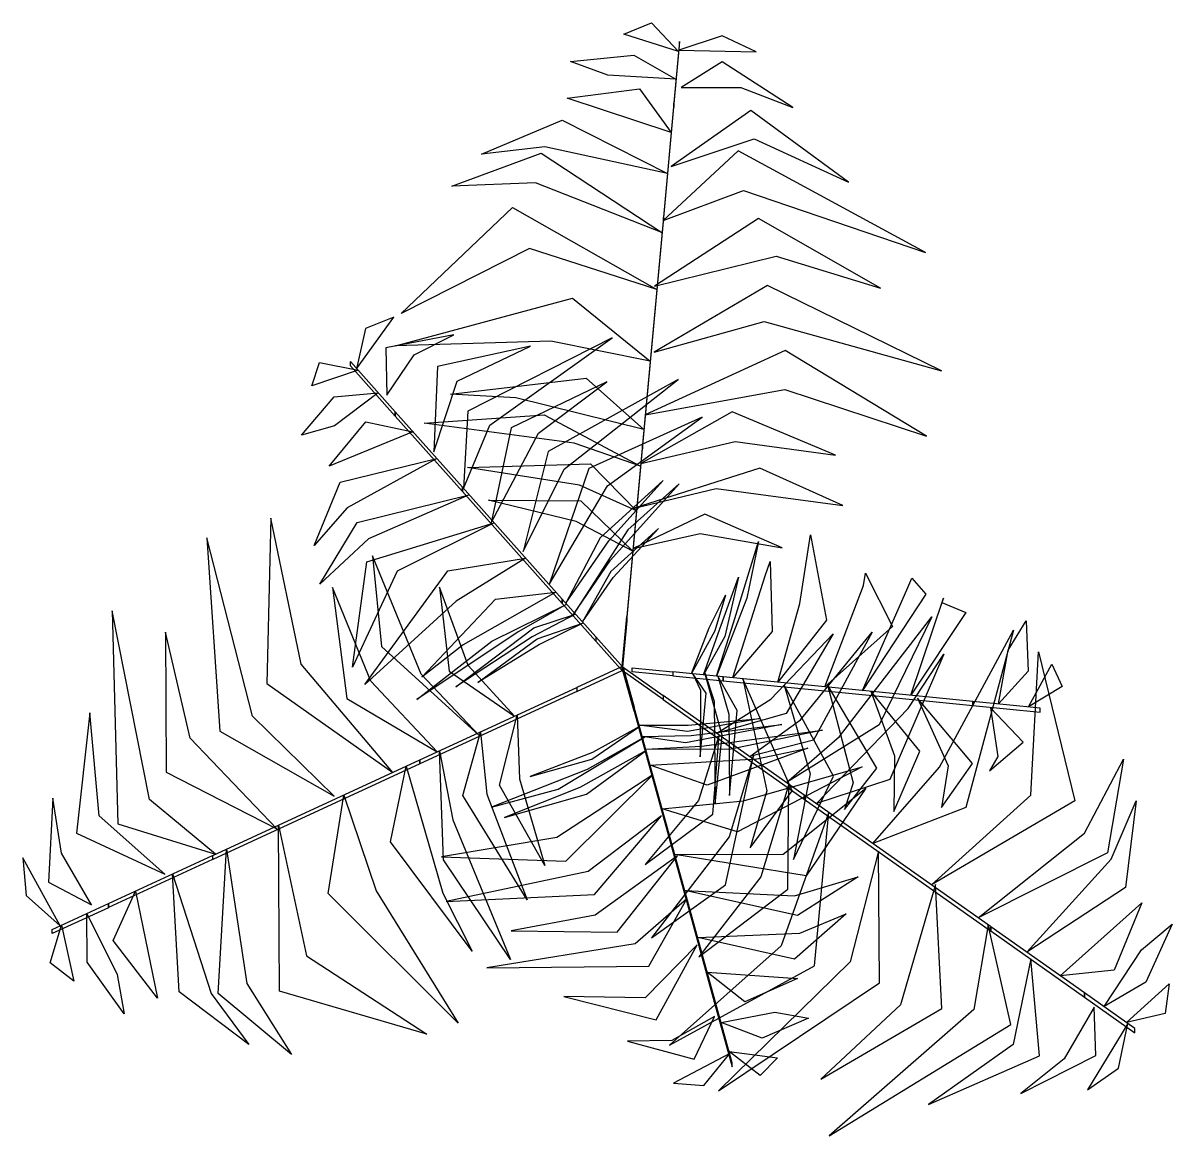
# Model space of a CAD drawing. Extents: x 11.058 to 11.396, y 7.3 to 7.628.
import ezdxf

# ---------------------------------------------------------------- set-up
doc = ezdxf.new("R2010")
doc.units = 0
doc.layers.get('0').update_dxf_attribs({"linetype": 'CONTINUOUS'})
doc.layers.add('LSTREEDC', color=3, linetype='CONTINUOUS')

# ---------------------------------------------------------------- blocks, each defined once
blk = doc.blocks.new('A3E24C')
at = {"color": 64, "linetype": 'CONTINUOUS'}
for points in [[(0.25298, 0.3562, 0.29067), (0.21085, 0.3841, 0.2796), (0.19177, 0.40664, 0.26506), (0.23478, 0.38723, 0.26765)], [(0.26482, 0.37296, 0.27015), (0.23608, 0.40445, 0.25063), (0.25809, 0.40144, 0.2453)], [(0.23004, 0.32371, 0.3183), (0.17603, 0.38435, 0.29435), (0.22595, 0.36362, 0.29907)], [(0.21251, 0.29889, 0.33247), (0.14353, 0.36139, 0.30925), (0.10037, 0.38017, 0.30474), (0.1647, 0.37216, 0.30161)], [(0.18709, 0.2629, 0.34635), (0.12423, 0.34177, 0.33167), (0.06928, 0.37075, 0.32006), (0.13897, 0.35878, 0.33402)], [(0.26547, 0.37384, 0.26805), (0.31467, 0.34397, 0.24975), (0.2986, 0.36692, 0.24684)], [(0.25326, 0.34886, 0.29439), (0.29162, 0.32673, 0.27934), (0.3175, 0.2946, 0.28076), (0.28915, 0.35012, 0.26553)], [(0.16264, 0.22829, 0.34264), (0.09605, 0.30186, 0.32739), (-0.01032, 0.30759, 0.30647), (0.10038, 0.33448, 0.32724)], [(0.21747, 0.30203, 0.32872), (0.28114, 0.28882, 0.30502), (0.32556, 0.22613, 0.30286), (0.28948, 0.30832, 0.29622)], [(0.13187, 0.18472, 0.33797), (0.07543, 0.23423, 0.32545), (-0.02621, 0.28894, 0.30394), (0.10525, 0.25381, 0.33066)], [(0.19232, 0.27027, 0.34642), (0.25511, 0.25965, 0.33867), (0.34889, 0.15238, 0.31122), (0.26629, 0.28702, 0.34237)], [(-0.23252, 0.02242, 0.33746), (-0.25529, 0.10418, 0.32605), (-0.21854, 0.23567, 0.30013), (-0.28185, 0.10662, 0.32839)], [(0.10239, 0.14298, 0.3335), (0.03177, 0.21086, 0.31765), (-0.00854, 0.23749, 0.30897), (0.08443, 0.19743, 0.32833)], [(0.16236, 0.23127, 0.34247), (0.25167, 0.20524, 0.32955), (0.30677, 0.14615, 0.3141), (0.25439, 0.23599, 0.33463)], [(-0.33024, 0.02915, 0.34642), (-0.35244, 0.08883, 0.33867), (-0.30643, 0.22368, 0.31122), (-0.38174, 0.08484, 0.34237)], [(-0.18603, 0.01594, 0.33375), (-0.2049, 0.11936, 0.31829), (-0.17015, 0.22456, 0.297), (-0.23386, 0.11979, 0.32121)], [(0.08668, 0.12074, 0.31667), (0.05262, 0.16008, 0.31656), (-0.0363, 0.22852, 0.29321), (0.04382, 0.18948, 0.32948)], [(-0.28149, 0.0227, 0.34247), (-0.30361, 0.11306, 0.32955), (-0.27998, 0.19033, 0.3141), (-0.33159, 0.10004, 0.33463)], [(0.13763, 0.189, 0.33746), (0.21983, 0.16784, 0.32605), (0.31532, 0.07027, 0.30013), (0.23521, 0.18962, 0.32839)], [(0.06749, 0.09357, 0.28341), (0.04033, 0.13114, 0.28749), (-0.02483, 0.18411, 0.27227), (0.05529, 0.14079, 0.30566)], [(-0.37033, 0.03504, 0.32872), (-0.39072, 0.09679, 0.30502), (-0.35864, 0.1666, 0.30286), (-0.41178, 0.09427, 0.29622)], [(-0.11682, 0.00762, 0.28474), (-0.13129, 0.06858, 0.2899), (-0.11873, 0.16244, 0.26236), (-0.14657, 0.10091, 0.30039)], [(-0.15001, 0.01264, 0.31776), (-0.16635, 0.08267, 0.3234), (-0.15614, 0.15696, 0.30132), (-0.18824, 0.08047, 0.34604)], [(0.05014, 0.069, 0.25333), (0.02481, 0.10918, 0.2606), (-0.02346, 0.1553, 0.25396), (0.03555, 0.12053, 0.27662)], [(0.10877, 0.15198, 0.33375), (0.20778, 0.11661, 0.31829), (0.2815, 0.03391, 0.297), (0.22263, 0.14148, 0.32121)], [(-0.42878, 0.04263, 0.29439), (-0.42879, 0.08692, 0.27934), (-0.4139, 0.12539, 0.28076), (-0.44781, 0.07307, 0.26553)], [(0.0879, 0.12244, 0.31776), (0.15673, 0.10157, 0.3234), (0.21596, 0.05558, 0.30132), (0.16577, 0.12163, 0.34604)], [(-0.08694, 0.00686, 0.25442), (-0.09805, 0.05662, 0.25792), (-0.08739, 0.11751, 0.2375), (-0.11222, 0.06015, 0.2718)], [(-0.45651, 0.04071, 0.26805), (-0.45524, 0.09825, 0.24975), (-0.46709, 0.07286, 0.24684)], [(0.06696, 0.09621, 0.28474), (0.12699, 0.07825, 0.2899), (0.202, 0.02044, 0.26236), (0.16263, 0.07533, 0.30039)], [(0.05136, 0.0707, 0.25442), (0.10002, 0.05545, 0.25792), (0.14742, 0.01577, 0.2375), (0.11015, 0.06595, 0.2718)], [(-0.45543, 0.04059, 0.27015), (-0.46833, -0.00004, 0.25063), (-0.47673, 0.02052, 0.2453)], [(-0.43499, 0.03872, 0.29067), (-0.43809, -0.01172, 0.2796), (-0.44807, -0.03951, 0.26506), (-0.45276, 0.00744, 0.26765)], [(-0.39538, 0.03509, 0.3183), (-0.42089, -0.042, 0.29435), (-0.4279, 0.01159, 0.29907)], [(-0.36513, 0.03232, 0.33247), (-0.38476, -0.05867, 0.30925), (-0.37945, -0.10543, 0.30474), (-0.40467, -0.04571, 0.30161)], [(-0.32124, 0.0283, 0.34635), (-0.35812, -0.06557, 0.33167), (-0.35574, -0.12765, 0.32006), (-0.38022, -0.06132, 0.33402)], [(-0.27905, 0.02443, 0.34264), (-0.30947, -0.07002, 0.32739), (-0.26124, -0.16501, 0.30647), (-0.33989, -0.08258, 0.32724)], [(-0.22593, 0.01957, 0.33797), (-0.24058, -0.05406, 0.32545), (-0.23715, -0.16944, 0.30394), (-0.27245, -0.03803, 0.33066)], [(-0.17505, 0.01491, 0.3335), (-0.19852, -0.08019, 0.31765), (-0.20143, -0.12842, 0.30897), (-0.21321, -0.02787, 0.32833)], [(-0.14792, 0.01242, 0.31667), (-0.16497, -0.03674, 0.31656), (-0.17978, -0.14797, 0.29321), (-0.18603, -0.05906, 0.32948)], [(-0.1148, 0.00939, 0.28341), (-0.13376, -0.03292, 0.28749), (-0.14705, -0.11583, 0.27227), (-0.1496, -0.02479, 0.30566)], [(-0.08485, 0.00665, 0.25333), (-0.10698, -0.03537, 0.2606), (-0.12279, -0.10024, 0.25396), (-0.12219, -0.03175, 0.27662)], [(0.03665, -0.07908, 0.25333), (0.0841, -0.07724, 0.2606), (0.14818, -0.05849, 0.25396), (0.08857, -0.09221, 0.27662)], [(0.04925, -0.10639, 0.28341), (0.09537, -0.10166, 0.28749), (0.17381, -0.07171, 0.27227), (0.09624, -0.11943, 0.30566)], [(0.0375, -0.08099, 0.25442), (-0.00004, -0.1155, 0.25792), (-0.05809, -0.13671, 0.2375), (0.004, -0.12953, 0.2718)], [(0.06318, -0.13659, 0.31667), (0.11428, -0.12677, 0.31656), (0.21801, -0.08398, 0.29321), (0.14414, -0.13385, 0.32948)], [(0.05179, -0.10725, 0.28474), (0.00623, -0.15026, 0.2899), (-0.08134, -0.18631, 0.26236), (-0.01412, -0.17966, 0.30039)], [(0.07459, -0.16132, 0.3335), (0.16868, -0.1341, 0.31765), (0.2119, -0.1125, 0.30897), (0.13072, -0.17299, 0.32833)], [(0.09599, -0.20772, 0.33797), (0.16709, -0.18359, 0.32545), (0.26529, -0.12293, 0.30394), (0.16914, -0.21921, 0.33066)], [(0.06404, -0.1385, 0.31776), (0.01155, -0.18768, 0.3234), (-0.05789, -0.21597, 0.30132), (0.0244, -0.20553, 0.34604)], [(0.11834, -0.25615, 0.34264), (0.21535, -0.23527, 0.32739), (0.2735, -0.14601, 0.30647), (0.24143, -0.25533, 0.32724)], [(0.07919, -0.17134, 0.33375), (-0.00095, -0.2394, 0.31829), (-0.10943, -0.2619, 0.297), (0.01317, -0.26469, 0.32121)], [(0.09682, -0.21485, 0.33746), (0.0374, -0.27545, 0.32605), (-0.09485, -0.30937, 0.30013), (0.04857, -0.29967, 0.32839)], [(0.13609, -0.29463, 0.34635), (0.23582, -0.27963, 0.33167), (0.28839, -0.24653, 0.32006), (0.24319, -0.3009, 0.33402)], [(0.12106, -0.2574, 0.34247), (0.05386, -0.32173, 0.32955), (-0.02486, -0.3399, 0.3141), (0.07914, -0.33946, 0.33463)], [(0.15455, -0.33464, 0.33247), (0.24317, -0.30615, 0.30925), (0.28101, -0.27817, 0.30474), (0.2419, -0.32987, 0.30161)], [(0.13985, -0.30284, 0.34642), (0.09926, -0.35191, 0.33867), (-0.04052, -0.37949, 0.31122), (0.11737, -0.37528, 0.34237)], [(0.15479, -0.34051, 0.32872), (0.11151, -0.38904, 0.30502), (0.03501, -0.39617, 0.30286), (0.12423, -0.40602, 0.29622)], [(0.16728, -0.36223, 0.3183), (0.2468, -0.34578, 0.29435), (0.20389, -0.37864, 0.29907)], [(0.18394, -0.39835, 0.29067), (0.22917, -0.3758, 0.2796), (0.25823, -0.37055, 0.26506), (0.21992, -0.3981, 0.26765)], [(0.17745, -0.39492, 0.29439), (0.1391, -0.41707, 0.27934), (0.09833, -0.42342, 0.28076), (0.1606, -0.42663, 0.26553)], [(0.19254, -0.41698, 0.27015), (0.23418, -0.40784, 0.25063), (0.22057, -0.42539, 0.2453)], [(0.19297, -0.41798, 0.26805), (0.14251, -0.44565, 0.24975), (0.17042, -0.44321, 0.24684)]]:
    blk.add_3dface(points, dxfattribs=at)
at = {"color": 72, "linetype": 'CONTINUOUS'}
for points in [[(0.24282, 0.34174, 0.30767), (0.2459, 0.34174, 0.30767), (0.27234, 0.37916, 0.26185), (0.26926, 0.37916, 0.26185)], [(0.19372, 0.27222, 0.34716), (0.1968, 0.27222, 0.34716), (0.24586, 0.34167, 0.30751), (0.24278, 0.34167, 0.30751)], [(0.02655, 0.25893, 0.61365), (0.02963, 0.25893, 0.61365), (0.03455, 0.30876, 0.60023), (0.03147, 0.30876, 0.60023)], [(0.09598, 0.13383, 0.33204), (0.09906, 0.13383, 0.33204), (0.19669, 0.27207, 0.34685), (0.19362, 0.27207, 0.34685)], [(0.01921, 0.18452, 0.60696), (0.02229, 0.18452, 0.60696), (0.02963, 0.25894, 0.6135), (0.02655, 0.25894, 0.6135)], [(0.00827, 0.07373, 0.52872), (0.01135, 0.07373, 0.52872), (0.02229, 0.18452, 0.60667), (0.01921, 0.18452, 0.60667)], [(0.14, 0.03781, 0.47759), (0.13976, 0.1181, 0.4757), (0.09079, 0.17944, 0.43853), (0.15604, 0.13527, 0.48725)], [(0.10617, 0.02848, 0.45302), (0.10039, 0.08884, 0.4475), (0.075, 0.17693, 0.42702), (0.12333, 0.08433, 0.46439)], [(0.16687, 0.04522, 0.49711), (0.17074, 0.12665, 0.4982), (0.15676, 0.17391, 0.48695), (0.18527, 0.12881, 0.50879)], [(0.20165, 0.05481, 0.50512), (0.19847, 0.13061, 0.49353), (0.18403, 0.16487, 0.48659), (0.21781, 0.12674, 0.49665)], [(0.06207, 0.01632, 0.40693), (0.05971, 0.05759, 0.41185), (0.04795, 0.14738, 0.39751), (0.06224, 0.07832, 0.42837)], [(0.07377, 0.01954, 0.42949), (0.06911, 0.09862, 0.42438), (0.06118, 0.13651, 0.41777), (0.08875, 0.06191, 0.43955)], [(0.26463, 0.07217, 0.50423), (0.25714, 0.11203, 0.49595), (0.26161, 0.13698, 0.48884), (0.27645, 0.10263, 0.49422)], [(0.02209, 0.02923, 0.20399), (0.02517, 0.02923, 0.20399), (0.09907, 0.13385, 0.33208), (0.09599, 0.13385, 0.33208)], [(0.22741, 0.06191, 0.50746), (0.23209, 0.12884, 0.49821), (0.24941, 0.08986, 0.50623)], [(0.05268, 0.01373, 0.37058), (0.05181, 0.04989, 0.37942), (0.04365, 0.11716, 0.37114), (0.05725, 0.04587, 0.39861)], [(0.28625, 0.07814, 0.49822), (0.29102, 0.11401, 0.48835), (0.30411, 0.10126, 0.48875)], [(0.04419, 0.01139, 0.33772), (0.04422, 0.04779, 0.35003), (0.0393, 0.10124, 0.34936), (0.04885, 0.04723, 0.36732)], [(0.24628, 0.06708, 0.50894), (0.24936, 0.06708, 0.50894), (0.29763, 0.08039, 0.49552), (0.29455, 0.08039, 0.49552)], [(0.28779, 0.07854, 0.4972), (0.30972, 0.03695, 0.48611), (0.31156, 0.05933, 0.48789)], [(0.00459, 0.03641, 0.38877), (0.00767, 0.03641, 0.38877), (0.01135, 0.07373, 0.52875), (0.00827, 0.07373, 0.52875)], [(0.1742, 0.0472, 0.50225), (0.17728, 0.0472, 0.50225), (0.24937, 0.06708, 0.50879), (0.24629, 0.06708, 0.50879)], [(0.26025, 0.06727, 0.50447), (0.27814, 0.0356, 0.49566), (0.27847, 0.00277, 0.49212), (0.29197, 0.0523, 0.49317)], [(-0.0602, -0.05543, 0.43407), (-0.13333, -0.01209, 0.43465), (-0.18423, 0.05821, 0.4099), (-0.14621, -0.02596, 0.44823)], [(0.2072, 0.05448, 0.5047), (0.24635, 0.01579, 0.49866), (0.2455, -0.04456, 0.48692), (0.26265, 0.02397, 0.50085)], [(0.06688, 0.01761, 0.42401), (0.06996, 0.01761, 0.42401), (0.17728, 0.0472, 0.50196), (0.1742, 0.0472, 0.50196)], [(0.17288, 0.04686, 0.50077), (0.20648, 0.00848, 0.50643), (0.22413, -0.10158, 0.47401), (0.22288, 0.01852, 0.52051)], [(-0.41739, 0.03715, 0.30767), (-0.41431, 0.03715, 0.30767), (-0.45994, 0.04133, 0.26185), (-0.46302, 0.04133, 0.26185)], [(-0.33263, 0.02938, 0.34716), (-0.32955, 0.02938, 0.34716), (-0.41423, 0.03714, 0.30751), (-0.41731, 0.03714, 0.30751)], [(-0.08452, -0.07474, 0.4554), (-0.14575, -0.0443, 0.45955), (-0.21228, 0.04032, 0.43175), (-0.15884, -0.05598, 0.47183)], [(-0.03775, -0.03752, 0.37225), (-0.07816, -0.0099, 0.38381), (-0.13472, 0.04108, 0.36314), (-0.10082, 0.0029, 0.39834)], [(0.00459, 0.03641, 0.38877), (0.00767, 0.03641, 0.38877), (0.00468, 0.00617, 0.21631), (0.00161, 0.00617, 0.21631)], [(0.14117, 0.03975, 0.47839), (0.18507, -0.02115, 0.48154), (0.19684, -0.08354, 0.46425), (0.19763, -0.0048, 0.49573)], [(-0.16391, 0.01393, 0.33204), (-0.16083, 0.01393, 0.33204), (-0.32937, 0.02937, 0.34685), (-0.33245, 0.02937, 0.34685)], [(-0.04627, -0.04301, 0.40852), (-0.09265, -0.0112, 0.4215), (-0.13737, 0.02921, 0.40484), (-0.09483, -0.01763, 0.44582)], [(-0.03243, -0.03066, 0.33931), (-0.0653, -0.00794, 0.34798), (-0.10159, 0.02573, 0.33181), (-0.0698, -0.00958, 0.36336)], [(0.02209, 0.02923, 0.20399), (0.02517, 0.02923, 0.20399), (0.00372, -0.00114, 0.05), (0.00064, -0.00114, 0.05)], [(0.11141, 0.02806, 0.4554), (0.1528, -0.02636, 0.45955), (0.17493, -0.13171, 0.43175), (0.16972, -0.0217, 0.47183)], [(0.03072, 0.00764, 0.28406), (0.0338, 0.00764, 0.28406), (0.06996, 0.01761, 0.42404), (0.06688, 0.01761, 0.42404)], [(0.08105, 0.02153, 0.43407), (0.1274, -0.04973, 0.43465), (0.14185, -0.13531, 0.4099), (0.14509, -0.04301, 0.44823)], [(-0.03638, 0.00225, 0.20399), (-0.0333, 0.00225, 0.20399), (-0.16086, 0.01393, 0.33208), (-0.16394, 0.01393, 0.33208)], [(0.04518, 0.01164, 0.33931), (0.06457, -0.02329, 0.34798), (0.08217, -0.06956, 0.33181), (0.06933, -0.02382, 0.36336)], [(0.05299, 0.01543, 0.37225), (0.07696, -0.02724, 0.38381), (0.10507, -0.09801, 0.36314), (0.09161, -0.04876, 0.39834)], [(0.06306, 0.01657, 0.40852), (0.09053, -0.03249, 0.4215), (0.11271, -0.08854, 0.40484), (0.09533, -0.02769, 0.44582)], [(-0.03638, 0.00225, 0.20399), (-0.0333, 0.00225, 0.20399), (0.00372, -0.00114, 0.05), (0.00064, -0.00114, 0.05)], [(0.03072, 0.00764, 0.28406), (0.0338, 0.00764, 0.28406), (0.00451, -0.00044, 0.11159), (0.00143, -0.00044, 0.11159)], [(-0.13129, -0.11884, 0.50077), (-0.17842, -0.09933, 0.50643), (-0.24303, -0.0085, 0.47401), (-0.18867, -0.1156, 0.52051)], [(-0.02125, -0.02066, 0.28406), (-0.01817, -0.02066, 0.28406), (0.00451, -0.00044, 0.11159), (0.00143, -0.00044, 0.11159)], [(0.01622, -0.0349, 0.20399), (0.0193, -0.0349, 0.20399), (0.00372, -0.00114, 0.05), (0.00064, -0.00114, 0.05)], [(-0.10602, -0.09841, 0.47839), (-0.17236, -0.06328, 0.48154), (-0.21057, -0.01257, 0.46425), (-0.17638, -0.0835, 0.49573)], [(-0.02125, -0.02066, 0.28406), (-0.01817, -0.02066, 0.28406), (-0.04616, -0.04563, 0.42404), (-0.04924, -0.04563, 0.42404)], [(-0.03166, -0.03, 0.33772), (-0.01555, -0.06264, 0.35003), (0.01256, -0.10837, 0.34936), (-0.01994, -0.06419, 0.36732)], [(-0.0455, -0.04234, 0.40693), (-0.02509, -0.07829, 0.41185), (0.02526, -0.15357, 0.39751), (-0.01817, -0.098, 0.42837)], [(-0.03823, -0.03586, 0.37058), (-0.02142, -0.06788, 0.37942), (0.01572, -0.12457, 0.37114), (-0.02808, -0.06669, 0.39861)], [(0.01622, -0.0349, 0.20399), (0.0193, -0.0349, 0.20399), (0.07296, -0.15121, 0.33208), (0.06988, -0.15121, 0.33208)], [(-0.04924, -0.04563, 0.42401), (-0.04616, -0.04563, 0.42401), (-0.12924, -0.11973, 0.50196), (-0.13232, -0.11973, 0.50196)], [(-0.05456, -0.05042, 0.42949), (-0.01532, -0.11923, 0.42438), (0.00858, -0.14969, 0.41777), (-0.0492, -0.09504, 0.43955)], [(-0.15867, -0.14088, 0.5047), (-0.21091, -0.12355, 0.49866), (-0.23691, -0.06908, 0.48692), (-0.2219, -0.13811, 0.50085)], [(-0.07964, -0.07279, 0.45302), (-0.0477, -0.12434, 0.4475), (0.01411, -0.19204, 0.42702), (-0.07026, -0.13046, 0.46439)], [(-0.10583, -0.09615, 0.47759), (-0.07002, -0.16802, 0.4757), (0.00107, -0.20129, 0.43853), (-0.077, -0.19062, 0.48725)], [(-0.12663, -0.1147, 0.49711), (-0.094, -0.18941, 0.4982), (-0.06051, -0.22558, 0.48695), (-0.10606, -0.19779, 0.50879)], [(-0.20055, -0.17586, 0.50447), (-0.23063, -0.1554, 0.49566), (-0.24548, -0.12612, 0.49212), (-0.23563, -0.1765, 0.49317)], [(-0.13232, -0.11973, 0.50225), (-0.12924, -0.11973, 0.50225), (-0.18505, -0.16951, 0.50879), (-0.18813, -0.16951, 0.50879)], [(-0.15355, -0.13872, 0.50512), (-0.1171, -0.20526, 0.49353), (-0.08897, -0.22956, 0.48659), (-0.13615, -0.21036, 0.49665)], [(0.06987, -0.15119, 0.33204), (0.07295, -0.15119, 0.33204), (0.14385, -0.30487, 0.34685), (0.14077, -0.30487, 0.34685)], [(-0.17349, -0.1565, 0.50746), (-0.14802, -0.21857, 0.49821), (-0.18083, -0.19131, 0.50623)], [(-0.18812, -0.1695, 0.50894), (-0.18504, -0.1695, 0.50894), (-0.22241, -0.20283, 0.49552), (-0.22549, -0.20283, 0.49552)], [(-0.22025, -0.19818, 0.4972), (-0.25834, -0.17061, 0.48611), (-0.25007, -0.1915, 0.48789)], [(-0.20231, -0.1822, 0.50423), (-0.17793, -0.21461, 0.49595), (-0.17088, -0.23896, 0.48884), (-0.1994, -0.21474, 0.49422)], [(-0.21905, -0.19713, 0.49822), (-0.20742, -0.2314, 0.48835), (-0.22481, -0.22578, 0.48875)], [(0.14084, -0.30503, 0.34716), (0.14392, -0.30503, 0.34716), (0.17954, -0.38224, 0.30751), (0.17646, -0.38224, 0.30751)], [(0.1765, -0.38231, 0.30767), (0.17958, -0.38231, 0.30767), (0.19877, -0.42392, 0.26185), (0.19569, -0.42392, 0.26185)]]:
    blk.add_3dface(points, dxfattribs=at)
at = {"color": 70, "linetype": 'CONTINUOUS'}
for points in [[(0.03059, 0.3002, 0.60293), (-0.00118, 0.31755, 0.59306), (0.01543, 0.32518, 0.59347)], [(0.02839, 0.27788, 0.60894), (-0.0115, 0.28521, 0.60066), (-0.03318, 0.29835, 0.59355), (0.00421, 0.29986, 0.59893)], [(0.03139, 0.27203, 0.60918), (0.06737, 0.27735, 0.60037), (0.07795, 0.27116, 0.59683), (0.05676, 0.29626, 0.59788)], [(0.02427, 0.21793, 0.60941), (0.07444, 0.24057, 0.60337), (0.10531, 0.23564, 0.59163), (0.07267, 0.25872, 0.60556)], [(0.02197, 0.21287, 0.60984), (-0.04992, 0.23714, 0.59825), (-0.0467, 0.23596, 0.5913), (-0.03936, 0.25379, 0.60136)], [(0.01843, 0.17697, 0.60182), (-0.05618, 0.20983, 0.60292), (-0.06494, 0.21376, 0.59166), (-0.05298, 0.22416, 0.6135)], [(0.01906, 0.18316, 0.60549), (0.06694, 0.20074, 0.61114), (0.10815, 0.20018, 0.57872), (0.06346, 0.21965, 0.62522)], [(0.01569, 0.14923, 0.5823), (-0.05933, 0.17785, 0.58041), (-0.06864, 0.17933, 0.54324), (-0.02913, 0.19921, 0.59197)], [(0.0143, 0.15102, 0.5831), (0.0869, 0.17012, 0.58625), (0.10667, 0.16365, 0.56896), (0.07616, 0.18771, 0.60044)], [(0.01451, 0.11904, 0.56011), (0.08018, 0.13813, 0.56426), (0.14375, 0.12589, 0.53646), (0.0819, 0.15558, 0.57654)], [(0.01224, 0.11431, 0.55773), (-0.04617, 0.13059, 0.55221), (-0.09712, 0.13854, 0.53173), (-0.03372, 0.15038, 0.5691)], [(0.0097, 0.08836, 0.53878), (0.09286, 0.10602, 0.53936), (0.13523, 0.09373, 0.51461), (0.09294, 0.12494, 0.55294)], [(0.00894, 0.08086, 0.5342), (-0.06653, 0.10491, 0.52909), (-0.07728, 0.10848, 0.52248), (-0.02522, 0.11005, 0.54426)], [(0.00775, 0.06878, 0.51164), (-0.03161, 0.0814, 0.51657), (-0.09217, 0.10004, 0.50223), (-0.05006, 0.09122, 0.53308)], [(0.00679, 0.05909, 0.47529), (-0.02726, 0.07127, 0.48413), (-0.06551, 0.08517, 0.47585), (-0.02156, 0.07489, 0.50332)], [(0.00787, 0.06979, 0.51324), (0.03606, 0.07781, 0.52621), (0.09633, 0.07837, 0.50956), (0.03331, 0.08401, 0.55053)], [(0.00593, 0.05032, 0.44243), (-0.02804, 0.06343, 0.45475), (-0.05221, 0.07539, 0.45407), (-0.02585, 0.06754, 0.47203)], [(0.00532, 0.05999, 0.47696), (0.02628, 0.06703, 0.48852), (0.10243, 0.06784, 0.46786), (0.05163, 0.07297, 0.50305)], [(0.00605, 0.05133, 0.44402), (0.01815, 0.05689, 0.45269), (0.06765, 0.05669, 0.43652), (0.02035, 0.06114, 0.46807)]]:
    blk.add_3dface(points, dxfattribs=at)
blk = doc.blocks.new('HELECHO')
at = {"layer": 'LSTREEDC', "xscale": 1.323456306301271, "yscale": 1.323456306301271, "zscale": 2.646912612602543}
blk.add_blockref('A3E24C', (-0.0009, 0.0015, -0.1323), dxfattribs=at)
blk = doc.blocks.new('A$C471E6E50')
at = {"xscale": 0.3, "yscale": 0.3, "zscale": 0.3}
blk.add_blockref('HELECHO', (-0.01203, -0.23249, 0.12226), dxfattribs=at)

msp = doc.modelspace()

# ---------------------------------------------------------------- block references
at = {"rotation": 270}
msp.add_blockref('A$C471E6E50', (11.46667, 7.42597), dxfattribs=at)

doc.saveas('drawing.dxf')
